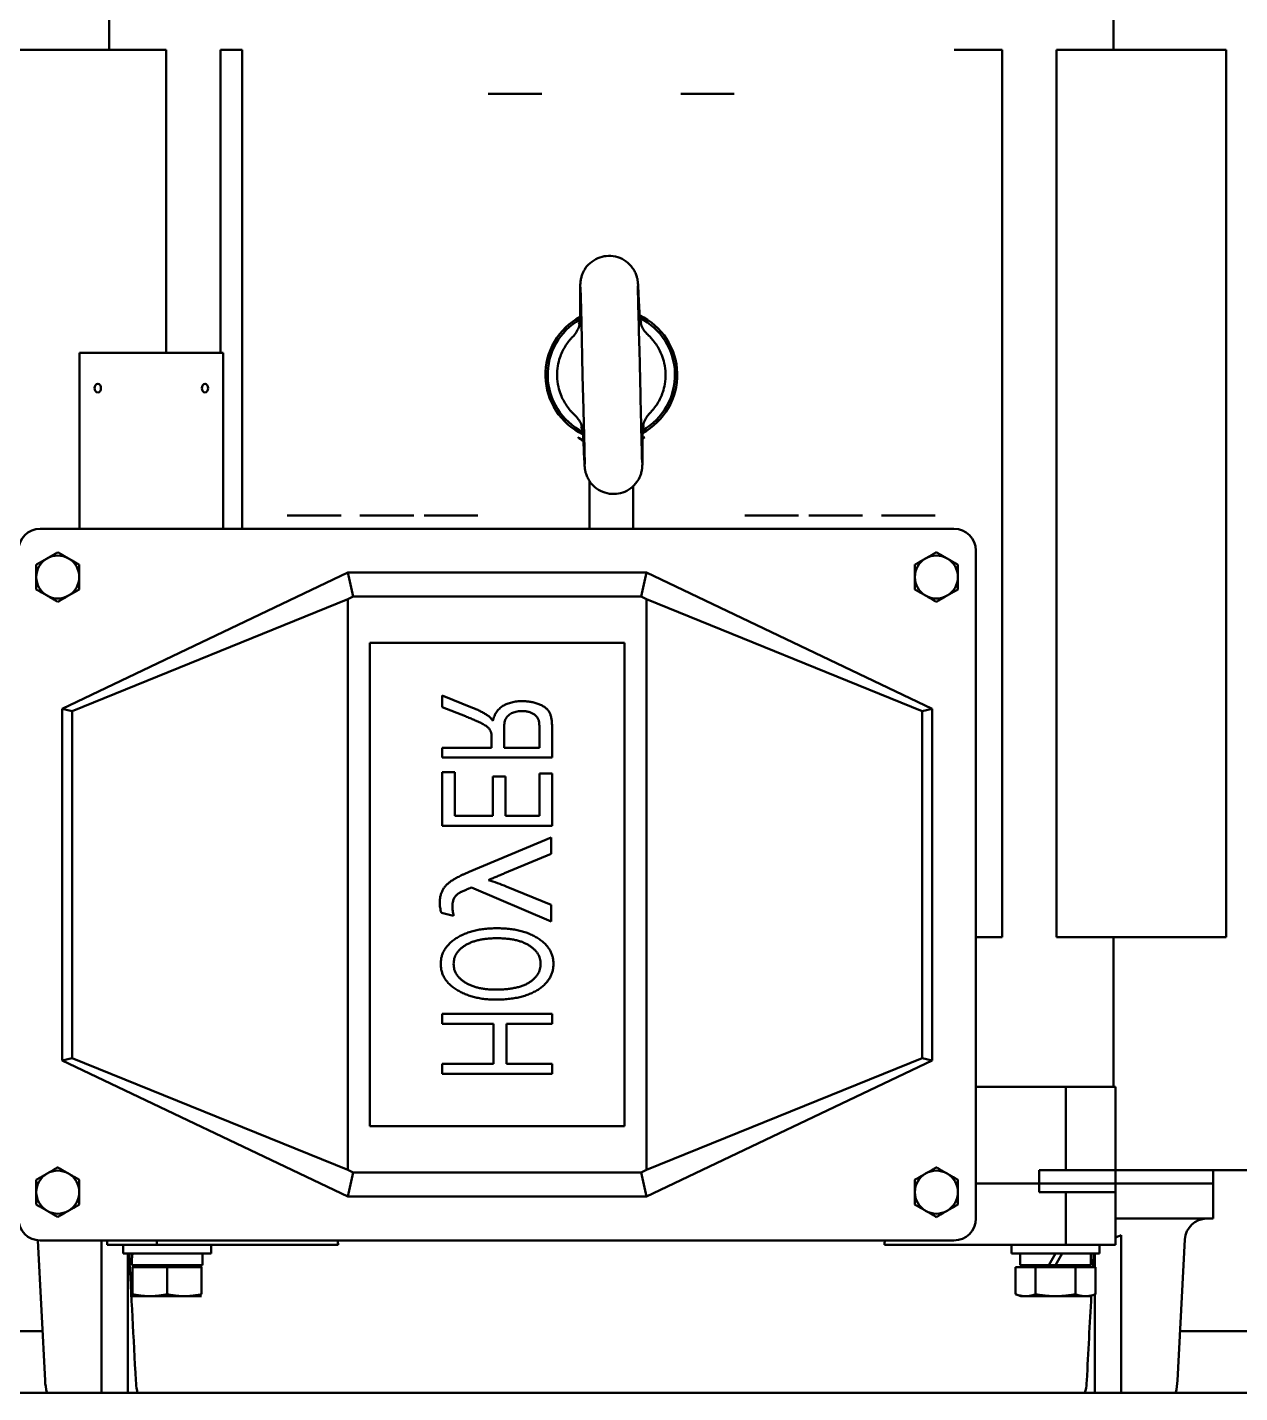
# Model space of a CAD drawing. Header units: metres. Extents: x 31500 to 1073645, y -1029792 to 61053.
# Drawn here: x 116234.3 to 116382, y -552921.3 to -552755 of the extents above; entities that cross this region are included whole.
import ezdxf

# ---------------------------------------------------------------- set-up
doc = ezdxf.new("R2010")
doc.units = ezdxf.units.M
doc.layers.add('Viditelné hrany(ISO)', color=7, linetype='Continuous', lineweight=50)

msp = doc.modelspace()

# ---------------------------------------------------------------- linework, layer by layer
at = {"layer": 'Viditelné hrany(ISO)'}
for p, q in [((116244.3, -552757.78), (116244.3, -552739.59)), ((116366.62, -552739.59), (116366.62, -552757.78)), ((116251.24, -552757.78), (116231.21, -552757.78)), ((116251.24, -552794.7), (116251.24, -552757.78)), ((116257.85, -552757.78), (116257.85, -552794.7)), ((116258.49, -552757.78), (116257.85, -552757.78)), ((116258.49, -552757.78), (116259.16, -552757.78)), ((116259.21, -552757.78), (116259.16, -552757.78)), ((116259.21, -552757.78), (116259.88, -552757.78)), ((116260.52, -552757.78), (116259.88, -552757.78)), ((116260.52, -552816.1), (116260.52, -552757.78)), ((116347.2, -552757.78), (116350.56, -552757.78)), ((116350.56, -552757.78), (116351.04, -552757.78)), ((116351.71, -552757.78), (116351.04, -552757.78)), ((116351.76, -552757.78), (116351.71, -552757.78)), ((116352.43, -552757.78), (116351.76, -552757.78)), ((116352.43, -552757.78), (116353.08, -552757.78)), ((116353.08, -552865.85), (116353.08, -552757.78)), ((116359.68, -552757.78), (116359.68, -552865.85)), ((116379.71, -552757.78), (116359.68, -552757.78)), ((116379.71, -552757.78), (116380.36, -552757.78)), ((116380.36, -552757.78), (116380.36, -552865.85)), ((116292.18, -552763.13), (116290.48, -552763.13)), ((116292.72, -552763.13), (116292.18, -552763.13)), ((116292.72, -552763.13), (116293.34, -552763.13)), ((116293.34, -552763.13), (116293.41, -552763.13)), ((116293.41, -552763.13), (116294.13, -552763.13)), ((116294.62, -552763.13), (116294.13, -552763.13)), ((116297.01, -552763.13), (116294.62, -552763.13)), ((116316.3, -552763.13), (116313.92, -552763.13)), ((116316.79, -552763.13), (116316.3, -552763.13)), ((116316.79, -552763.13), (116317.51, -552763.13)), ((116317.51, -552763.13), (116317.59, -552763.13)), ((116317.59, -552763.13), (116318.2, -552763.13)), ((116318.74, -552763.13), (116318.2, -552763.13)), ((116320.44, -552763.13), (116318.74, -552763.13)), ((116308.9, -552790.11), (116308.9, -552790.11)), ((116240.69, -552816.1), (116240.69, -552794.7)), ((116240.69, -552794.7), (116258.2, -552794.7)), ((116258.2, -552794.7), (116258.2, -552816.1)), ((116302.02, -552804.64), (116302.02, -552804.64)), ((116302.79, -552810.27), (116302.79, -552816.1)), ((116308.14, -552816.1), (116308.14, -552810.91)), ((116266.99, -552814.49), (116266, -552814.49)), ((116267.59, -552814.49), (116266.99, -552814.49)), ((116267.59, -552814.49), (116268.1, -552814.49)), ((116268.1, -552814.49), (116268.16, -552814.49)), ((116268.16, -552814.49), (116268.98, -552814.49)), ((116269.47, -552814.49), (116268.98, -552814.49)), ((116272.57, -552814.49), (116269.47, -552814.49)), ((116276.1, -552814.49), (116274.85, -552814.49)), ((116276.68, -552814.49), (116276.1, -552814.49)), ((116276.68, -552814.49), (116277.23, -552814.49)), ((116277.23, -552814.49), (116277.29, -552814.49)), ((116277.29, -552814.49), (116278.08, -552814.49)), ((116278.56, -552814.49), (116278.08, -552814.49)), ((116281.4, -552814.49), (116278.56, -552814.49)), ((116284.14, -552814.49), (116282.67, -552814.49)), ((116284.7, -552814.49), (116284.14, -552814.49)), ((116284.7, -552814.49), (116285.28, -552814.49)), ((116285.28, -552814.49), (116285.35, -552814.49)), ((116285.35, -552814.49), (116286.11, -552814.49)), ((116286.59, -552814.49), (116286.11, -552814.49)), ((116289.2, -552814.49), (116286.59, -552814.49)), ((116324.33, -552814.49), (116321.72, -552814.49)), ((116324.81, -552814.49), (116324.33, -552814.49)), ((116324.81, -552814.49), (116325.57, -552814.49)), ((116325.57, -552814.49), (116325.64, -552814.49)), ((116325.64, -552814.49), (116326.22, -552814.49)), ((116326.78, -552814.49), (116326.22, -552814.49)), ((116328.25, -552814.49), (116326.78, -552814.49)), ((116332.36, -552814.49), (116329.52, -552814.49)), ((116332.84, -552814.49), (116332.36, -552814.49)), ((116332.84, -552814.49), (116333.63, -552814.49)), ((116333.63, -552814.49), (116333.69, -552814.49)), ((116333.69, -552814.49), (116334.24, -552814.49)), ((116334.83, -552814.49), (116334.24, -552814.49)), ((116336.07, -552814.49), (116334.83, -552814.49)), ((116341.45, -552814.49), (116338.35, -552814.49)), ((116341.94, -552814.49), (116341.45, -552814.49)), ((116341.94, -552814.49), (116342.77, -552814.49)), ((116342.77, -552814.49), (116342.82, -552814.49)), ((116342.82, -552814.49), (116343.33, -552814.49)), ((116343.94, -552814.49), (116343.33, -552814.49)), ((116343.94, -552814.49), (116344.92, -552814.49)), ((116235.91, -552816.1), (116347.19, -552816.1)), ((116349.87, -552818.77), (116349.87, -552900.09)), ((116273.36, -552821.45), (116238.59, -552838.03)), ((116309.74, -552821.45), (116273.36, -552821.45)), ((116273.36, -552821.45), (116274.02, -552824.37)), ((116309.74, -552821.45), (116309.08, -552824.37)), ((116344.52, -552838.03), (116309.74, -552821.45)), ((116273.36, -552824.69), (116239.8, -552838.3)), ((116273.36, -552824.69), (116274.02, -552824.37)), ((116273.36, -552894.18), (116273.36, -552824.69)), ((116309.08, -552824.37), (116274.02, -552824.37)), ((116309.74, -552824.69), (116309.08, -552824.37)), ((116343.3, -552838.3), (116309.74, -552824.69)), ((116309.74, -552824.69), (116309.74, -552894.18)), ((116276.04, -552830.01), (116276.04, -552888.86)), ((116307.07, -552830.01), (116276.04, -552830.01)), ((116307.07, -552888.86), (116307.07, -552830.01)), ((116284.86, -552837.82), (116284.86, -552836.42)), ((116284.86, -552836.42), (116288.56, -552837.89)), ((116238.59, -552838.03), (116238.59, -552880.83)), ((116239.8, -552838.3), (116238.59, -552838.03)), ((116239.8, -552880.57), (116239.8, -552838.3)), ((116287.69, -552838.94), (116284.86, -552837.82)), ((116344.52, -552838.03), (116343.3, -552838.3)), ((116343.3, -552838.3), (116343.3, -552880.57)), ((116344.52, -552880.83), (116344.52, -552838.03)), ((116292.41, -552840.34), (116292.41, -552842.76)), ((116296.7, -552842.76), (116296.7, -552840.07)), ((116298.24, -552840.12), (116298.24, -552843.96)), ((116290.87, -552842.76), (116290.87, -552841.46)), ((116284.86, -552843.96), (116284.86, -552842.76)), ((116284.86, -552842.76), (116290.87, -552842.76)), ((116292.41, -552842.76), (116296.7, -552842.76)), ((116298.24, -552843.96), (116284.86, -552843.96)), ((116284.86, -552852.27), (116284.86, -552845.75)), ((116284.86, -552845.75), (116286.41, -552845.75)), ((116286.41, -552845.75), (116286.41, -552851.07)), ((116291.04, -552851.07), (116291.04, -552846.26)), ((116291.04, -552846.26), (116292.58, -552846.26)), ((116292.58, -552846.26), (116292.58, -552851.07)), ((116296.7, -552851.07), (116296.7, -552845.92)), ((116296.7, -552845.92), (116298.24, -552845.92)), ((116298.24, -552845.92), (116298.24, -552852.27)), ((116286.41, -552851.07), (116291.04, -552851.07)), ((116292.58, -552851.07), (116296.7, -552851.07)), ((116298.24, -552852.27), (116284.86, -552852.27)), ((116288.16, -552857.86), (116298.12, -552853.68)), ((116298.12, -552853.68), (116298.12, -552855.68)), ((116298.12, -552855.68), (116292.46, -552858.05)), ((116298.12, -552863.91), (116288.42, -552859.79)), ((116292.67, -552859.67), (116298.12, -552861.91)), ((116298.12, -552861.91), (116298.12, -552863.91)), ((116286.26, -552863.22), (116284.76, -552862.88)), ((116349.87, -552865.85), (116350.56, -552865.85)), ((116350.56, -552865.85), (116351.04, -552865.85)), ((116351.71, -552865.85), (116351.04, -552865.85)), ((116351.71, -552865.85), (116351.76, -552865.85)), ((116352.43, -552865.85), (116351.76, -552865.85)), ((116352.43, -552865.85), (116353.08, -552865.85)), ((116379.71, -552865.85), (116359.68, -552865.85)), ((116366.62, -552865.85), (116366.62, -552884.04)), ((116379.71, -552865.85), (116380.36, -552865.85)), ((116284.86, -552876.39), (116284.86, -552875.17)), ((116284.86, -552875.17), (116298.24, -552875.17)), ((116298.24, -552875.17), (116298.24, -552876.39)), ((116291.12, -552876.39), (116284.86, -552876.39)), ((116291.12, -552881.25), (116291.12, -552876.39)), ((116298.24, -552876.39), (116292.68, -552876.39)), ((116292.68, -552876.39), (116292.68, -552881.25)), ((116238.59, -552880.83), (116239.8, -552880.57)), ((116238.59, -552880.83), (116273.36, -552897.42)), ((116239.8, -552880.57), (116273.36, -552894.18)), ((116284.86, -552882.47), (116284.86, -552881.25)), ((116284.86, -552881.25), (116291.12, -552881.25)), ((116292.68, -552881.25), (116298.24, -552881.25)), ((116298.24, -552881.25), (116298.24, -552882.47)), ((116309.74, -552894.18), (116343.3, -552880.57)), ((116309.74, -552897.42), (116344.52, -552880.83)), ((116343.3, -552880.57), (116344.52, -552880.83)), ((116298.24, -552882.47), (116284.86, -552882.47)), ((116349.87, -552884.04), (116360.8, -552884.04)), ((116360.8, -552884.04), (116360.8, -552894.21)), ((116366.86, -552884.04), (116360.8, -552884.04)), ((116366.86, -552894.21), (116366.86, -552884.04)), ((116276.04, -552888.86), (116307.07, -552888.86)), ((116273.36, -552894.18), (116274.02, -552894.5)), ((116273.36, -552897.42), (116274.02, -552894.5)), ((116274.02, -552894.5), (116309.08, -552894.5)), ((116309.08, -552894.5), (116309.74, -552894.18)), ((116309.74, -552897.42), (116309.08, -552894.5)), ((116357.55, -552894.21), (116357.55, -552895.81)), ((116360.8, -552894.21), (116357.55, -552894.21)), ((116360.8, -552894.21), (116366.86, -552894.21)), ((116383.86, -552894.21), (116366.86, -552894.21)), ((116366.86, -552895.81), (116366.86, -552894.21)), ((116378.76, -552895.81), (116378.76, -552894.21)), ((116357.55, -552895.81), (116349.87, -552895.81)), ((116349.87, -552895.81), (116357.55, -552895.81)), ((116357.55, -552895.81), (116366.86, -552895.81)), ((116357.55, -552895.81), (116357.55, -552896.88)), ((116357.55, -552895.81), (116366.86, -552895.81)), ((116357.55, -552896.88), (116360.8, -552896.88)), ((116360.8, -552896.88), (116360.8, -552903.3)), ((116366.86, -552896.88), (116360.8, -552896.88)), ((116366.86, -552895.81), (116378.76, -552895.81)), ((116366.86, -552895.81), (116378.76, -552895.81)), ((116366.86, -552896.88), (116366.86, -552895.81)), ((116366.86, -552903.3), (116366.86, -552896.88)), ((116378.76, -552895.81), (116378.76, -552900.09)), ((116273.36, -552897.42), (116309.74, -552897.42)), ((116378.76, -552900.09), (116366.86, -552900.09)), ((116236.5, -552919.82), (116235.61, -552902.75)), ((116347.19, -552902.77), (116235.91, -552902.77)), ((116243.36, -552921.3), (116243.36, -552902.77)), ((116244.07, -552902.77), (116244.07, -552903.3)), ((116244.07, -552903.3), (116250.12, -552903.3)), ((116246.01, -552903.3), (116246.01, -552904.37)), ((116250.12, -552902.77), (116250.12, -552903.3)), ((116272.2, -552903.3), (116250.12, -552903.3)), ((116256.71, -552903.3), (116256.71, -552904.37)), ((116360.8, -552903.3), (116338.72, -552903.3)), ((116354.21, -552903.3), (116354.21, -552904.37)), ((116360.8, -552903.3), (116366.86, -552903.3)), ((116364.91, -552903.3), (116364.91, -552904.37)), ((116367.57, -552902.13), (116367.57, -552921.3)), ((116374.42, -552919.82), (116375.32, -552902.63)), ((116246.01, -552904.37), (116256.71, -552904.37)), ((116246.57, -552904.37), (116246.57, -552921.3)), ((116255.67, -552904.37), (116255.67, -552905.77)), ((116354.21, -552904.37), (116364.91, -552904.37)), ((116355.25, -552904.37), (116355.25, -552905.77)), ((116358.76, -552905.77), (116359.56, -552904.37)), ((116359.56, -552905.77), (116360.36, -552904.37)), ((116363.87, -552904.37), (116363.87, -552905.77)), ((116364.36, -552906.03), (116364.36, -552904.37)), ((116247.06, -552905.77), (116255.67, -552905.77)), ((116247.45, -552905.77), (116247.16, -552906.03)), ((116249.26, -552906.03), (116247.16, -552906.03)), ((116247.16, -552906.03), (116247.16, -552909.32)), ((116251.36, -552906.03), (116249.26, -552906.03)), ((116253.47, -552906.03), (116251.36, -552906.03)), ((116251.36, -552906.03), (116251.36, -552909.32)), ((116255.57, -552906.03), (116253.47, -552906.03)), ((116255.28, -552905.77), (116255.57, -552906.03)), ((116255.57, -552909.32), (116255.57, -552906.03)), ((116355.91, -552906.03), (116354.7, -552906.03)), ((116354.7, -552909.32), (116354.7, -552906.03)), ((116355.25, -552905.77), (116358.76, -552905.77)), ((116355.64, -552905.77), (116355.35, -552906.03)), ((116357.13, -552906.03), (116355.91, -552906.03)), ((116359.56, -552906.03), (116357.13, -552906.03)), ((116357.13, -552909.32), (116357.13, -552906.03)), ((116358.76, -552905.77), (116359.56, -552905.77)), ((116359.56, -552905.77), (116363.87, -552905.77)), ((116361.99, -552906.03), (116359.56, -552906.03)), ((116363.2, -552906.03), (116361.99, -552906.03)), ((116361.99, -552906.03), (116361.99, -552909.32)), ((116364.42, -552906.03), (116363.2, -552906.03)), ((116363.47, -552905.77), (116363.77, -552906.03)), ((116364.42, -552906.03), (116364.42, -552909.32)), ((116247.16, -552909.55), (116249.26, -552909.55)), ((116249.26, -552909.55), (116253.47, -552909.55)), ((116253.47, -552909.55), (116255.57, -552909.55)), ((116355.35, -552909.55), (116354.7, -552909.32)), ((116355.35, -552909.55), (116355.91, -552909.55)), ((116355.91, -552909.55), (116359.56, -552909.55)), ((116359.56, -552909.55), (116363.2, -552909.55)), ((116363.2, -552909.55), (116363.77, -552909.55)), ((116363.77, -552909.55), (116364.42, -552909.32)), ((116364.36, -552921.3), (116364.36, -552909.34)), ((116236.19, -552913.81), (116213.44, -552913.81)), ((116374.74, -552913.81), (116397.48, -552913.81)), ((116120.35, -552921.3), (116490.57, -552921.3))]:
    msp.add_line(p, q, dxfattribs=at)
for centre, radius, start, end in [((116305.46, -552797.37), 8.02, 118.1596, 244.6116), ((116305.46, -552797.37), 8.03, 298.1596, 64.6117), ((116305.46, -552797.37), 7.75, 299.4068, 63.3644), ((116305.46, -552797.37), 7.75, 119.4069, 243.3642), ((116305.46, -552797.37), 8.63, 241.7147, 246.715), ((116305.46, -552797.37), 8.63, 296.0561, 298.2853), ((116235.91, -552818.77), 2.67, 90, 180), ((116347.19, -552818.77), 2.67, 0, 90), ((116238.05, -552821.98), 2.62, 120, 180), ((116238.05, -552821.98), 2.62, 60, 120), ((116238.05, -552821.98), 2.62, 0, 60), ((116345.05, -552821.98), 2.62, 120, 180), ((116345.05, -552821.98), 2.62, 60, 120), ((116345.05, -552821.98), 2.62, 0, 60), ((116238.05, -552821.98), 2.62, 180, 240), ((116238.05, -552821.98), 2.62, 300, 0), ((116345.05, -552821.98), 2.62, 180, 240), ((116345.05, -552821.98), 2.62, 300, 0), ((116238.05, -552821.98), 2.62, 240, 300), ((116345.05, -552821.98), 2.62, 240, 300), ((116238.05, -552896.88), 2.62, 120, 180), ((116238.05, -552896.88), 2.62, 60, 120), ((116238.05, -552896.88), 2.62, 0, 60), ((116345.05, -552896.88), 2.62, 120, 180), ((116345.05, -552896.88), 2.62, 60, 120), ((116345.05, -552896.88), 2.62, 0, 60), ((116238.05, -552896.88), 2.62, 180, 240), ((116238.05, -552896.88), 2.62, 300, 0), ((116345.05, -552896.88), 2.62, 180, 240), ((116345.05, -552896.88), 2.62, 300, 0), ((116235.91, -552900.09), 2.67, 180, 270), ((116238.05, -552896.88), 2.62, 240, 300), ((116345.05, -552896.88), 2.62, 240, 300), ((116347.19, -552900.09), 2.67, 270, 0), ((116377.99, -552902.77), 2.67, 90.0001, 177), ((116245.32, -552919.35), 8.83, 183, 192.719), ((116365.6, -552919.35), 8.83, 347.281, 357)]:
    msp.add_arc(centre, radius, start, end, dxfattribs=at)
for centre in [(116242.92, -552798.98), (116255.98, -552798.98)]:
    msp.add_ellipse(centre, major_axis=(0, -0.535), ratio=0.717974, dxfattribs=at)
for centre, major_axis, ratio, start_param, end_param in [((116300.11, -552807.34), (0, -2.69), 0.994382, 2.324502, 2.649452), ((116310.81, -552807.34), (0, -2.69), 0.994382, 3.633733, 3.765293), ((116251.36, -552904.37), (0, -7.46), 0.57735, 4.712389, 4.805761), ((116251.36, -552905.77), (0, -7.46), 0.57735, 4.524818, 4.712389)]:
    msp.add_ellipse(centre, major_axis=major_axis, ratio=ratio, start_param=start_param, end_param=end_param, dxfattribs=at)
for points, knots in [([(116301.67, -552790.28), (116301.67, -552789.37), (116301.67, -552788.58), (116301.67, -552787.35), (116301.67, -552786.9), (116301.68, -552786.5), (116301.68, -552786.43), (116301.69, -552786.28), (116301.69, -552786.22), (116301.71, -552786.05), (116301.71, -552786.01), (116301.72, -552785.89), (116301.74, -552785.81), (116301.77, -552785.65), (116301.79, -552785.56), (116301.85, -552785.34), (116301.9, -552785.2), (116302.05, -552784.81), (116302.18, -552784.57), (116302.54, -552784.06), (116302.8, -552783.8), (116303.38, -552783.36), (116303.72, -552783.18), (116304.41, -552782.95), (116304.76, -552782.89), (116305.11, -552782.88)], [0, 0, 0, 0, 0.357405, 0.357405, 0.714101, 0.714101, 0.815673, 0.815673, 0.892142, 0.892142, 0.913678, 0.913678, 0.942892, 0.942892, 0.970204, 0.970204, 1.015166, 1.015166, 1.09563, 1.09563, 1.203115, 1.203115, 1.314988, 1.314988, 1.420286, 1.420286, 1.420286, 1.420286]), ([(116305.11, -552782.88), (116305.49, -552782.87), (116305.87, -552782.93), (116306.6, -552783.15), (116306.95, -552783.32), (116307.56, -552783.77), (116307.84, -552784.05), (116308.16, -552784.51), (116308.26, -552784.67), (116308.41, -552784.99), (116308.48, -552785.16), (116308.57, -552785.45), (116308.61, -552785.58), (116308.64, -552785.73), (116308.65, -552785.78), (116308.66, -552785.88), (116308.67, -552785.92), (116308.68, -552786.01), (116308.69, -552786.05), (116308.7, -552786.15), (116308.7, -552786.2), (116308.72, -552786.41), (116308.73, -552786.59), (116308.76, -552787.16), (116308.78, -552787.58), (116308.84, -552788.67), (116308.87, -552789.35), (116308.9, -552790.11)], [0, 0, 0, 0, 0.113644, 0.113644, 0.227433, 0.227433, 0.341883, 0.341883, 0.396972, 0.396972, 0.45086, 0.45086, 0.4919, 0.4919, 0.510659, 0.510659, 0.536535, 0.536535, 0.568741, 0.568741, 0.637198, 0.637198, 0.842577, 0.842577, 1.122283, 1.122283, 1.421262, 1.421262, 1.421262, 1.421262]), ([(116301.96, -552797.46), (116301.93, -552796.26), (116301.91, -552795.04), (116301.86, -552792.78), (116301.84, -552791.7), (116301.8, -552789.81), (116301.78, -552788.97), (116301.74, -552787.68), (116301.73, -552787.19), (116301.71, -552786.79), (116301.71, -552786.7), (116301.71, -552786.7)], [0, 0, 0, 0, 0.360416, 0.360416, 0.716872, 0.716872, 1.075873, 1.075873, 1.423886, 1.423886, 1.579945, 1.579945, 1.579945, 1.579945]), ([(116308.69, -552786.53), (116308.69, -552786.53), (116308.69, -552786.55), (116308.69, -552786.65), (116308.69, -552786.78), (116308.7, -552787.26), (116308.71, -552787.69), (116308.74, -552788.87), (116308.76, -552789.68), (116308.81, -552791.51), (116308.83, -552792.55), (116308.9, -552794.81), (116308.93, -552796.06), (116308.96, -552797.29)], [0.602806, 0.602806, 0.602806, 0.602806, 0.671936, 0.671936, 0.833371, 0.833371, 1.122691, 1.122691, 1.466107, 1.466107, 1.814345, 1.814345, 2.183785, 2.183785, 2.183785, 2.183785]), ([(116300.76, -552792.73), (116300.92, -552792.57), (116301.07, -552792.39), (116301.31, -552792), (116301.41, -552791.8), (116301.57, -552791.38), (116301.62, -552791.15), (116301.69, -552790.71), (116301.7, -552790.48), (116301.68, -552790.25)], [-0.5092347, -0.5092347, -0.5092347, -0.5092347, -0.3818933, -0.3818933, -0.254618, -0.254618, -0.1274311, -0.1274311, -0.0000026, -0.0000026, -0.0000026, -0.0000026]), ([(116301.48, -552791.22), (116301.48, -552791.22), (116301.48, -552791.22), (116301.51, -552791.17), (116301.54, -552791.1), (116301.61, -552790.89), (116301.64, -552790.76), (116301.67, -552790.52), (116301.67, -552790.4), (116301.67, -552790.28)], [0.3963814, 0.3963814, 0.3963814, 0.3963814, 0.4284041, 0.4284041, 0.4991664, 0.4991664, 0.5595126, 0.5595126, 0.6036652, 0.6036652, 0.6036652, 0.6036652]), ([(116301.68, -552790.25), (116301.69, -552790.3), (116301.69, -552790.34), (116301.7, -552790.44), (116301.7, -552790.49), (116301.72, -552790.66), (116301.73, -552790.79), (116301.77, -552791.06), (116301.8, -552791.21), (116301.83, -552791.37)], [0, 0, 0, 0, 0.0248499, 0.0248499, 0.0545238, 0.0545238, 0.1232895, 0.1232895, 0.2100273, 0.2100273, 0.2100273, 0.2100273]), ([(116308.8, -552791.2), (116308.82, -552791.05), (116308.84, -552790.9), (116308.87, -552790.63), (116308.87, -552790.5), (116308.88, -552790.32), (116308.89, -552790.27), (116308.89, -552790.17), (116308.89, -552790.13), (116308.89, -552790.08)], [0.4576607, 0.4576607, 0.4576607, 0.4576607, 0.5022243, 0.5022243, 0.5405473, 0.5405473, 0.556789, 0.556789, 0.5703128, 0.5703128, 0.5703128, 0.5703128]), ([(116308.89, -552790.08), (116308.89, -552790.31), (116308.91, -552790.54), (116309, -552790.98), (116309.06, -552791.2), (116309.24, -552791.61), (116309.35, -552791.81), (116309.61, -552792.18), (116309.76, -552792.35), (116309.93, -552792.51)], [-0.5077565, -0.5077565, -0.5077565, -0.5077565, -0.3806203, -0.3806203, -0.2537907, -0.2537907, -0.126919, -0.126919, -0.0000001, -0.0000001, -0.0000001, -0.0000001]), ([(116308.9, -552790.11), (116308.91, -552790.23), (116308.92, -552790.35), (116308.96, -552790.56), (116308.98, -552790.65), (116309.05, -552790.85), (116309.09, -552790.94), (116309.13, -552791.02), (116309.14, -552791.04), (116309.14, -552791.04)], [0, 0, 0, 0, 0.046698, 0.046698, 0.0893205, 0.0893205, 0.160077, 0.160077, 0.2073539, 0.2073539, 0.2073539, 0.2073539]), ([(116300.76, -552792.73), (116300.76, -552792.73), (116300.75, -552792.74), (116300.74, -552792.75), (116300.74, -552792.76), (116300.72, -552792.77), (116300.71, -552792.78), (116300.68, -552792.82), (116300.65, -552792.84), (116300.59, -552792.91), (116300.55, -552792.96), (116300.42, -552793.1), (116300.34, -552793.2), (116300.11, -552793.49), (116299.97, -552793.7), (116299.57, -552794.34), (116299.36, -552794.8), (116299.09, -552795.59), (116299.01, -552795.92), (116298.88, -552796.68), (116298.85, -552797.1), (116298.87, -552797.96), (116298.92, -552798.39), (116299.08, -552799.14), (116299.18, -552799.46), (116299.49, -552800.24), (116299.72, -552800.69), (116300.15, -552801.31), (116300.3, -552801.51), (116300.55, -552801.8), (116300.64, -552801.89), (116300.77, -552802.02), (116300.81, -552802.07), (116300.88, -552802.14), (116300.9, -552802.16), (116300.94, -552802.19), (116300.95, -552802.2), (116300.97, -552802.22), (116300.97, -552802.22), (116300.98, -552802.23), (116300.99, -552802.24), (116300.99, -552802.24)], [-1.840104, -1.840104, -1.840104, -1.840104, -1.835858, -1.835858, -1.831763, -1.831763, -1.823575, -1.823575, -1.807208, -1.807208, -1.774504, -1.774504, -1.7092, -1.7092, -1.578855, -1.578855, -1.31798, -1.31798, -1.142743, -1.142743, -0.920279, -0.920279, -0.697834, -0.697834, -0.522518, -0.522518, -0.261451, -0.261451, -0.131005, -0.131005, -0.065652, -0.065652, -0.032925, -0.032925, -0.016546, -0.016546, -0.008353, -0.008353, -0.004255, -0.004255, -0.000006, -0.000006, -0.000006, -0.000006]), ([(116309.93, -552792.51), (116309.93, -552792.51), (116309.94, -552792.52), (116309.95, -552792.53), (116309.96, -552792.53), (116309.97, -552792.55), (116309.99, -552792.56), (116310.02, -552792.59), (116310.04, -552792.61), (116310.11, -552792.68), (116310.16, -552792.72), (116310.29, -552792.86), (116310.37, -552792.95), (116310.62, -552793.24), (116310.77, -552793.44), (116311.2, -552794.06), (116311.43, -552794.5), (116311.74, -552795.29), (116311.84, -552795.61), (116312, -552796.36), (116312.06, -552796.79), (116312.08, -552797.64), (116312.05, -552798.07), (116311.92, -552798.83), (116311.83, -552799.15), (116311.57, -552799.95), (116311.35, -552800.41), (116310.96, -552801.05), (116310.81, -552801.26), (116310.58, -552801.55), (116310.5, -552801.65), (116310.37, -552801.79), (116310.33, -552801.84), (116310.27, -552801.91), (116310.25, -552801.93), (116310.21, -552801.97), (116310.2, -552801.98), (116310.19, -552801.99), (116310.18, -552802), (116310.17, -552802.01), (116310.16, -552802.02), (116310.16, -552802.02)], [0.000006, 0.000006, 0.000006, 0.000006, 0.004252, 0.004252, 0.008347, 0.008347, 0.016535, 0.016535, 0.032902, 0.032902, 0.065606, 0.065606, 0.130913, 0.130913, 0.261267, 0.261267, 0.522149, 0.522149, 0.697337, 0.697337, 0.919775, 0.919775, 1.142237, 1.142237, 1.317595, 1.317595, 1.578644, 1.578644, 1.709076, 1.709076, 1.774423, 1.774423, 1.807149, 1.807149, 1.823527, 1.823527, 1.83172, 1.83172, 1.835818, 1.835818, 1.840066, 1.840066, 1.840066, 1.840066]), ([(116302.23, -552808.22), (116302.23, -552808.22), (116302.23, -552808.2), (116302.23, -552808.1), (116302.23, -552807.96), (116302.22, -552807.49), (116302.21, -552807.06), (116302.19, -552805.88), (116302.16, -552805.07), (116302.12, -552803.24), (116302.09, -552802.19), (116302.03, -552799.94), (116301.99, -552798.69), (116301.96, -552797.46)], [0.602747, 0.602747, 0.602747, 0.602747, 0.671854, 0.671854, 0.833389, 0.833389, 1.122765, 1.122765, 1.466219, 1.466219, 1.814473, 1.814473, 2.183796, 2.183796, 2.183796, 2.183796]), ([(116308.96, -552797.29), (116308.99, -552798.49), (116309.01, -552799.71), (116309.06, -552801.97), (116309.08, -552803.04), (116309.13, -552804.94), (116309.15, -552805.78), (116309.18, -552807.07), (116309.19, -552807.56), (116309.21, -552807.96), (116309.21, -552808.05), (116309.21, -552808.05)], [0, 0, 0, 0, 0.360444, 0.360444, 0.716917, 0.716917, 1.075913, 1.075913, 1.423911, 1.423911, 1.579875, 1.579875, 1.579875, 1.579875]), ([(116310.16, -552802.02), (116310, -552802.18), (116309.86, -552802.36), (116309.61, -552802.74), (116309.51, -552802.95), (116309.36, -552803.37), (116309.3, -552803.59), (116309.24, -552804.04), (116309.23, -552804.27), (116309.24, -552804.5)], [-0.5092107, -0.5092107, -0.5092107, -0.5092107, -0.3818747, -0.3818747, -0.2546048, -0.2546048, -0.1274272, -0.1274272, -0.0000008, -0.0000008, -0.0000008, -0.0000008]), ([(116302.03, -552804.66), (116302.03, -552804.43), (116302.01, -552804.21), (116301.92, -552803.77), (116301.86, -552803.55), (116301.68, -552803.13), (116301.57, -552802.94), (116301.31, -552802.57), (116301.16, -552802.4), (116300.99, -552802.24)], [-0.5068291, -0.5068291, -0.5068291, -0.5068291, -0.3801042, -0.3801042, -0.2536848, -0.2536848, -0.1268662, -0.1268662, -0.0000001, -0.0000001, -0.0000001, -0.0000001]), ([(116302.02, -552804.64), (116302.02, -552804.52), (116302, -552804.4), (116301.96, -552804.19), (116301.94, -552804.1), (116301.88, -552803.9), (116301.83, -552803.81), (116301.79, -552803.73), (116301.78, -552803.71), (116301.78, -552803.71)], [0, 0, 0, 0, 0.0466414, 0.0466414, 0.0891879, 0.0891879, 0.1597284, 0.1597284, 0.2071087, 0.2071087, 0.2071087, 0.2071087]), ([(116302.03, -552804.66), (116302.03, -552804.62), (116302.03, -552804.57), (116302.04, -552804.48), (116302.04, -552804.43), (116302.05, -552804.25), (116302.06, -552804.13), (116302.08, -552803.85), (116302.1, -552803.7), (116302.12, -552803.55)], [0.000001, 0.000001, 0.000001, 0.000001, 0.0244513, 0.0244513, 0.0536441, 0.0536441, 0.122934, 0.122934, 0.2078626, 0.2078626, 0.2078626, 0.2078626]), ([(116309.24, -552804.5), (116309.24, -552804.45), (116309.23, -552804.41), (116309.23, -552804.31), (116309.22, -552804.25), (116309.2, -552804.07), (116309.19, -552803.95), (116309.15, -552803.68), (116309.12, -552803.53), (116309.09, -552803.38)], [-1.1151792, -1.1151792, -1.1151792, -1.1151792, -1.0867388, -1.0867388, -1.0525157, -1.0525157, -0.9736865, -0.9736865, -0.880535, -0.880535, -0.880535, -0.880535]), ([(116309.44, -552803.53), (116309.44, -552803.53), (116309.44, -552803.53), (116309.42, -552803.58), (116309.38, -552803.65), (116309.32, -552803.86), (116309.29, -552803.99), (116309.26, -552804.23), (116309.25, -552804.35), (116309.25, -552804.46)], [0.3961355, 0.3961355, 0.3961355, 0.3961355, 0.4277999, 0.4277999, 0.4989349, 0.4989349, 0.5594137, 0.5594137, 0.6036508, 0.6036508, 0.6036508, 0.6036508]), ([(116305.81, -552811.87), (116305.43, -552811.88), (116305.04, -552811.82), (116304.32, -552811.6), (116303.97, -552811.42), (116303.36, -552810.98), (116303.08, -552810.7), (116302.76, -552810.24), (116302.66, -552810.08), (116302.51, -552809.75), (116302.44, -552809.59), (116302.35, -552809.3), (116302.32, -552809.17), (116302.28, -552809.01), (116302.27, -552808.97), (116302.26, -552808.87), (116302.25, -552808.83), (116302.24, -552808.74), (116302.24, -552808.7), (116302.23, -552808.6), (116302.22, -552808.55), (116302.2, -552808.33), (116302.19, -552808.15), (116302.16, -552807.59), (116302.14, -552807.16), (116302.09, -552806.08), (116302.06, -552805.4), (116302.02, -552804.64)], [0, 0, 0, 0, 0.114084, 0.114084, 0.227818, 0.227818, 0.342438, 0.342438, 0.397429, 0.397429, 0.451401, 0.451401, 0.492187, 0.492187, 0.510761, 0.510761, 0.536602, 0.536602, 0.568878, 0.568878, 0.637641, 0.637641, 0.843944, 0.843944, 1.123075, 1.123075, 1.421357, 1.421357, 1.421357, 1.421357]), ([(116309.25, -552804.46), (116309.25, -552805.38), (116309.25, -552806.17), (116309.25, -552807.4), (116309.25, -552807.85), (116309.24, -552808.25), (116309.24, -552808.32), (116309.23, -552808.47), (116309.23, -552808.53), (116309.22, -552808.7), (116309.21, -552808.74), (116309.2, -552808.86), (116309.18, -552808.94), (116309.15, -552809.1), (116309.13, -552809.19), (116309.07, -552809.41), (116309.03, -552809.55), (116308.87, -552809.94), (116308.74, -552810.18), (116308.38, -552810.69), (116308.12, -552810.95), (116307.54, -552811.39), (116307.2, -552811.57), (116306.51, -552811.8), (116306.16, -552811.86), (116305.81, -552811.87)], [0, 0, 0, 0, 0.357372, 0.357372, 0.714017, 0.714017, 0.815558, 0.815558, 0.892005, 0.892005, 0.913553, 0.913553, 0.942787, 0.942787, 0.970132, 0.970132, 1.015194, 1.015194, 1.095729, 1.095729, 1.203138, 1.203138, 1.315091, 1.315091, 1.420206, 1.420206, 1.420206, 1.420206]), ([(116288.56, -552837.89), (116288.73, -552837.96), (116289.06, -552838.1), (116289.54, -552838.33), (116289.97, -552838.56), (116290.23, -552838.73), (116290.36, -552838.81)], [0, 0, 0, 0, 0.001057308, 0.002036656, 0.002956023, 0.003802655, 0.003802655, 0.003802655, 0.003802655]), ([(116291.04, -552839.49), (116291.06, -552839.39), (116291.11, -552839.2), (116291.21, -552838.92), (116291.33, -552838.66), (116291.47, -552838.42), (116291.64, -552838.21), (116291.82, -552838.01), (116292.03, -552837.83), (116292.26, -552837.68), (116292.51, -552837.54), (116292.77, -552837.42), (116293.05, -552837.32), (116293.34, -552837.24), (116293.64, -552837.18), (116293.96, -552837.13), (116294.29, -552837.1), (116294.52, -552837.1), (116294.63, -552837.1)], [0, 0, 0, 0, 0.000567327, 0.001111471, 0.001640223, 0.002152538, 0.002657297, 0.003158247, 0.003667812, 0.004185128, 0.004714091, 0.005245283, 0.005792799, 0.006353156, 0.006928255, 0.00752281, 0.008143641, 0.008782167, 0.008782167, 0.008782167, 0.008782167]), ([(116294.59, -552838.3), (116294.49, -552838.3), (116294.29, -552838.31), (116293.99, -552838.35), (116293.7, -552838.42), (116293.43, -552838.51), (116293.18, -552838.63), (116292.97, -552838.78), (116292.79, -552838.95), (116292.64, -552839.16), (116292.53, -552839.39), (116292.46, -552839.67), (116292.42, -552840), (116292.41, -552840.22), (116292.41, -552840.34)], [0, 0, 0, 0, 0.000571171, 0.001126962, 0.001668527, 0.002205251, 0.002717903, 0.003199628, 0.003652261, 0.004101042, 0.004571676, 0.005101312, 0.005697787, 0.006368321, 0.006368321, 0.006368321, 0.006368321]), ([(116296.7, -552840.07), (116296.69, -552840), (116296.69, -552839.86), (116296.66, -552839.65), (116296.62, -552839.45), (116296.55, -552839.28), (116296.47, -552839.11), (116296.37, -552838.97), (116296.24, -552838.84), (116296.06, -552838.68), (116295.79, -552838.53), (116295.42, -552838.4), (116295.02, -552838.31), (116294.74, -552838.3), (116294.59, -552838.3)], [0, 0, 0, 0, 0.000414321, 0.000802339, 0.001171391, 0.001521728, 0.001858632, 0.002188027, 0.00251625, 0.002852858, 0.00353729, 0.004249047, 0.005002369, 0.005822012, 0.005822012, 0.005822012, 0.005822012]), ([(116294.63, -552837.1), (116294.81, -552837.1), (116295.16, -552837.11), (116295.67, -552837.18), (116296.16, -552837.29), (116296.62, -552837.44), (116297.03, -552837.63), (116297.39, -552837.85), (116297.67, -552838.1), (116297.86, -552838.34), (116297.97, -552838.55), (116298.04, -552838.73), (116298.1, -552838.92), (116298.15, -552839.13), (116298.19, -552839.35), (116298.22, -552839.59), (116298.24, -552839.85), (116298.24, -552840.03), (116298.24, -552840.12)], [0, 0, 0, 0, 0.000984097, 0.001931022, 0.002852861, 0.003754454, 0.004596871, 0.005356342, 0.006052704, 0.006701981, 0.007026939, 0.007374725, 0.007743501, 0.008135387, 0.008551301, 0.008999321, 0.009474604, 0.009983645, 0.009983645, 0.009983645, 0.009983645]), ([(116290.8, -552840.83), (116290.76, -552840.74), (116290.67, -552840.56), (116290.49, -552840.35), (116290.3, -552840.18), (116290.09, -552840.04), (116289.84, -552839.89), (116289.54, -552839.74), (116289.18, -552839.56), (116288.74, -552839.38), (116288.24, -552839.16), (116287.88, -552839.02), (116287.69, -552838.94)], [0, 0, 0, 0, 0.000542404, 0.001158903, 0.001530187, 0.001982734, 0.002521847, 0.003146748, 0.003887706, 0.004770252, 0.005785114, 0.006942388, 0.006942388, 0.006942388, 0.006942388]), ([(116290.36, -552838.81), (116290.42, -552838.86), (116290.54, -552838.94), (116290.7, -552839.1), (116290.87, -552839.28), (116290.98, -552839.42), (116291.04, -552839.49)], [0, 0, 0, 0, 0.000392862, 0.000821919, 0.001286376, 0.001791907, 0.001791907, 0.001791907, 0.001791907]), ([(116290.87, -552841.46), (116290.87, -552841.39), (116290.87, -552841.26), (116290.85, -552841.09), (116290.84, -552840.95), (116290.81, -552840.87), (116290.8, -552840.83)], [0, 0, 0, 0, 0.000375872, 0.000697565, 0.000965464, 0.001176946, 0.001176946, 0.001176946, 0.001176946]), ([(116286.06, -552858.93), (116286.12, -552858.89), (116286.23, -552858.82), (116286.42, -552858.71), (116286.63, -552858.59), (116286.88, -552858.46), (116287.16, -552858.33), (116287.47, -552858.18), (116287.8, -552858.02), (116288.04, -552857.91), (116288.16, -552857.86)], [0, 0, 0, 0, 0.00034843, 0.000754303, 0.001217899, 0.001737072, 0.002316597, 0.002949868, 0.003645955, 0.004393756, 0.004393756, 0.004393756, 0.004393756]), ([(116292.46, -552858.05), (116292.29, -552858.12), (116291.94, -552858.27), (116291.44, -552858.48), (116290.96, -552858.68), (116290.64, -552858.82), (116290.49, -552858.88)], [0, 0, 0, 0, 0.001065951, 0.002091821, 0.003070318, 0.004006063, 0.004006063, 0.004006063, 0.004006063]), ([(116284.57, -552861.65), (116284.57, -552861.51), (116284.58, -552861.22), (116284.65, -552860.81), (116284.76, -552860.43), (116284.92, -552860.08), (116285.13, -552859.76), (116285.39, -552859.46), (116285.7, -552859.17), (116285.94, -552859.01), (116286.06, -552858.93)], [0, 0, 0, 0, 0.000819158, 0.00158849, 0.002317694, 0.00302085, 0.003727978, 0.004463909, 0.005240806, 0.006073061, 0.006073061, 0.006073061, 0.006073061]), ([(116288.02, -552859.96), (116287.95, -552859.99), (116287.8, -552860.05), (116287.59, -552860.14), (116287.4, -552860.22), (116287.24, -552860.29), (116287.1, -552860.36), (116286.98, -552860.43), (116286.88, -552860.48), (116286.83, -552860.51), (116286.8, -552860.53)], [0, 0, 0, 0, 0.00047158, 0.000895777, 0.00127722, 0.001613394, 0.001909071, 0.002157742, 0.002364009, 0.002526538, 0.002526538, 0.002526538, 0.002526538]), ([(116288.42, -552859.79), (116288.35, -552859.83), (116288.22, -552859.88), (116288.08, -552859.94), (116288.02, -552859.96)], [0, 0, 0, 0, 0.0004688885, 0.0008083489, 0.0008083489, 0.0008083489, 0.0008083489]), ([(116290.49, -552858.88), (116290.86, -552859), (116291.6, -552859.23), (116292.31, -552859.52), (116292.67, -552859.67)], [0, 0, 0, 0, 0.00219794, 0.004327407, 0.004327407, 0.004327407, 0.004327407]), ([(116284.76, -552862.88), (116284.73, -552862.77), (116284.67, -552862.56), (116284.62, -552862.24), (116284.57, -552861.94), (116284.57, -552861.75), (116284.57, -552861.65)], [0, 0, 0, 0, 0.000636074, 0.001231889, 0.001796781, 0.002322659, 0.002322659, 0.002322659, 0.002322659]), ([(116286.8, -552860.53), (116286.75, -552860.57), (116286.65, -552860.66), (116286.51, -552860.8), (116286.39, -552860.97), (116286.29, -552861.15), (116286.21, -552861.36), (116286.15, -552861.59), (116286.12, -552861.86), (116286.11, -552862.05), (116286.11, -552862.15)], [0, 0, 0, 0, 0.000374804, 0.000744582, 0.001119023, 0.001500057, 0.001906826, 0.002352386, 0.002849478, 0.003402439, 0.003402439, 0.003402439, 0.003402439]), ([(116286.11, -552862.15), (116286.11, -552862.23), (116286.12, -552862.39), (116286.15, -552862.65), (116286.19, -552862.93), (116286.23, -552863.12), (116286.26, -552863.22)], [0, 0, 0, 0, 0.000445361, 0.000933051, 0.001460081, 0.002028044, 0.002028044, 0.002028044, 0.002028044]), ([(116284.69, -552869.08), (116284.7, -552868.93), (116284.71, -552868.62), (116284.8, -552868.18), (116284.94, -552867.75), (116285.15, -552867.35), (116285.42, -552866.97), (116285.75, -552866.61), (116286.13, -552866.27), (116286.57, -552865.96), (116287.06, -552865.68), (116287.59, -552865.43), (116288.15, -552865.22), (116288.75, -552865.04), (116289.4, -552864.91), (116290.08, -552864.82), (116290.79, -552864.76), (116291.28, -552864.75), (116291.53, -552864.75)], [0, 0, 0, 0, 0.00087041, 0.0017092, 0.00254296, 0.00338806, 0.00424905, 0.00515181, 0.0061056, 0.0071177, 0.00817622, 0.00926686, 0.01039349, 0.01156221, 0.01278656, 0.01406382, 0.01540907, 0.01681657, 0.01681657, 0.01681657, 0.01681657]), ([(116291.53, -552864.75), (116291.78, -552864.75), (116292.28, -552864.76), (116292.99, -552864.82), (116293.68, -552864.91), (116294.32, -552865.04), (116294.93, -552865.22), (116295.5, -552865.42), (116296.03, -552865.67), (116296.52, -552865.95), (116296.96, -552866.27), (116297.35, -552866.6), (116297.68, -552866.96), (116297.95, -552867.34), (116298.16, -552867.75), (116298.3, -552868.17), (116298.4, -552868.62), (116298.41, -552868.93), (116298.41, -552869.08)], [0, 0, 0, 0, 0.0014091, 0.00275609, 0.00403522, 0.00526152, 0.00643571, 0.00756258, 0.00865296, 0.00971326, 0.010727, 0.01167893, 0.01258286, 0.01344879, 0.01429182, 0.01512352, 0.01597118, 0.0168445, 0.0168445, 0.0168445, 0.0168445]), ([(116291.53, -552865.97), (116291.33, -552865.97), (116290.94, -552865.97), (116290.37, -552866.02), (116289.83, -552866.08), (116289.33, -552866.18), (116288.86, -552866.3), (116288.42, -552866.45), (116288.02, -552866.63), (116287.65, -552866.83), (116287.33, -552867.05), (116287.04, -552867.3), (116286.8, -552867.55), (116286.6, -552867.83), (116286.44, -552868.12), (116286.33, -552868.43), (116286.27, -552868.76), (116286.26, -552868.98), (116286.25, -552869.1)], [0, 0, 0, 0, 0.00112838, 0.0021938, 0.00319836, 0.0041558, 0.00505519, 0.00591108, 0.00672417, 0.00750541, 0.00824769, 0.00894014, 0.00959867, 0.01022203, 0.0108398, 0.01144619, 0.0120603, 0.01269394, 0.01269394, 0.01269394, 0.01269394]), ([(116296.85, -552869.07), (116296.85, -552868.96), (116296.84, -552868.74), (116296.77, -552868.43), (116296.66, -552868.13), (116296.51, -552867.84), (116296.31, -552867.57), (116296.07, -552867.31), (116295.79, -552867.07), (116295.47, -552866.84), (116295.1, -552866.64), (116294.7, -552866.45), (116294.26, -552866.3), (116293.79, -552866.18), (116293.27, -552866.08), (116292.73, -552866.01), (116292.14, -552865.97), (116291.74, -552865.97), (116291.53, -552865.97)], [0, 0, 0, 0, 0.00061085, 0.00120262, 0.00179053, 0.00238997, 0.00300776, 0.00365639, 0.00434209, 0.00507584, 0.00585185, 0.00666563, 0.0075243, 0.00843578, 0.00939907, 0.01042501, 0.01151067, 0.0126645, 0.0126645, 0.0126645, 0.0126645]), ([(116291.39, -552873.44), (116291.16, -552873.43), (116290.71, -552873.42), (116290.05, -552873.37), (116289.41, -552873.28), (116288.8, -552873.14), (116288.22, -552872.98), (116287.66, -552872.77), (116287.13, -552872.53), (116286.64, -552872.25), (116286.18, -552871.95), (116285.78, -552871.61), (116285.45, -552871.25), (116285.17, -552870.86), (116284.95, -552870.45), (116284.8, -552870.02), (116284.71, -552869.56), (116284.7, -552869.24), (116284.69, -552869.08)], [0, 0, 0, 0, 0.00128839, 0.00252511, 0.00372406, 0.00488563, 0.00601534, 0.00711916, 0.00820141, 0.00927061, 0.01030005, 0.01127131, 0.01218615, 0.01306558, 0.01392284, 0.01477281, 0.01564192, 0.01653606, 0.01653606, 0.01653606, 0.01653606]), ([(116286.25, -552869.1), (116286.26, -552869.21), (116286.27, -552869.43), (116286.33, -552869.76), (116286.45, -552870.07), (116286.6, -552870.36), (116286.8, -552870.63), (116287.05, -552870.89), (116287.34, -552871.14), (116287.67, -552871.36), (116288.03, -552871.56), (116288.43, -552871.74), (116288.85, -552871.89), (116289.3, -552872.01), (116289.77, -552872.1), (116290.27, -552872.17), (116290.8, -552872.21), (116291.17, -552872.22), (116291.35, -552872.22)], [0, 0, 0, 0, 0.00062901, 0.00123865, 0.0018376, 0.00244642, 0.00307224, 0.00372597, 0.00442104, 0.00516204, 0.00593759, 0.00673557, 0.00755678, 0.00841565, 0.00931187, 0.01024936, 0.01123151, 0.0122613, 0.0122613, 0.0122613, 0.0122613]), ([(116291.35, -552872.22), (116291.58, -552872.22), (116292.01, -552872.21), (116292.65, -552872.17), (116293.23, -552872.1), (116293.77, -552872), (116294.27, -552871.88), (116294.72, -552871.73), (116295.13, -552871.55), (116295.49, -552871.34), (116295.81, -552871.11), (116296.09, -552870.87), (116296.32, -552870.61), (116296.51, -552870.33), (116296.67, -552870.04), (116296.77, -552869.73), (116296.84, -552869.4), (116296.84, -552869.18), (116296.85, -552869.07)], [0, 0, 0, 0, 0.0012608, 0.00243774, 0.00353912, 0.00456289, 0.00551814, 0.00640503, 0.00723002, 0.00800803, 0.00874014, 0.00942499, 0.01007033, 0.0106966, 0.01130565, 0.01190604, 0.01251464, 0.01314369, 0.01314369, 0.01314369, 0.01314369]), ([(116298.41, -552869.08), (116298.41, -552869.24), (116298.4, -552869.55), (116298.31, -552870.01), (116298.16, -552870.44), (116297.95, -552870.84), (116297.68, -552871.23), (116297.36, -552871.59), (116296.97, -552871.92), (116296.53, -552872.24), (116296.04, -552872.52), (116295.5, -552872.76), (116294.92, -552872.97), (116294.3, -552873.14), (116293.63, -552873.27), (116292.92, -552873.37), (116292.17, -552873.42), (116291.65, -552873.43), (116291.39, -552873.44)], [0, 0, 0, 0, 0.00087956, 0.00172747, 0.00256505, 0.00340886, 0.0042681, 0.00516468, 0.00611195, 0.00711713, 0.00817277, 0.0092654, 0.01040801, 0.01160488, 0.01286534, 0.01419383, 0.01559527, 0.01707383, 0.01707383, 0.01707383, 0.01707383]), ([(116366.86, -552902.39), (116367.04, -552902.33), (116367.23, -552902.26), (116367.46, -552902.17), (116367.52, -552902.15), (116367.57, -552902.13)], [0.3258469, 0.3258469, 0.3258469, 0.3258469, 0.5210473, 0.5210473, 0.5741512, 0.5741512, 0.5741512, 0.5741512]), ([(116247.55, -552919.82), (116247.58, -552920.22), (116247.63, -552920.64), (116247.72, -552921.13), (116247.74, -552921.21), (116247.76, -552921.3)], [-10.0345758, -10.0345758, -10.0345758, -10.0345758, -9.8188505, -9.8188505, -9.7744806, -9.7744806, -9.7744806, -9.7744806]), ([(116363.37, -552919.82), (116363.35, -552920.22), (116363.3, -552920.64), (116363.2, -552921.13), (116363.18, -552921.21), (116363.16, -552921.3)], [0.0844321, 0.0844321, 0.0844321, 0.0844321, 0.3001573, 0.3001573, 0.3445272, 0.3445272, 0.3445272, 0.3445272])]:
    msp.add_open_spline(points, degree=3, knots=knots, dxfattribs=at)
for points, weights in [([(116235.43, -552820.47), (116236.14, -552820.07), (116236.74, -552819.72)], [2.16667379557, 2.33426659691, 2.33426659691]), ([(116236.74, -552819.72), (116237.35, -552819.37), (116238.05, -552818.96)], [2.33426659691, 2.33426659691, 2.16667379557]), ([(116238.05, -552818.96), (116238.75, -552819.37), (116239.36, -552819.72)], [2.16667379557, 2.33426659691, 2.33426659691]), ([(116239.36, -552819.72), (116239.97, -552820.07), (116240.67, -552820.47)], [2.33426659691, 2.33426659691, 2.16667379557]), ([(116342.43, -552820.47), (116343.14, -552820.07), (116343.74, -552819.72)], [2.16667379557, 2.33426659691, 2.33426659691]), ([(116343.74, -552819.72), (116344.35, -552819.37), (116345.05, -552818.96)], [2.33426659691, 2.33426659691, 2.16667379557]), ([(116345.05, -552818.96), (116345.75, -552819.37), (116346.36, -552819.72)], [2.16667379557, 2.33426659691, 2.33426659691]), ([(116346.36, -552819.72), (116346.97, -552820.07), (116347.67, -552820.47)], [2.33426659691, 2.33426659691, 2.16667379557]), ([(116235.43, -552821.98), (116235.43, -552821.28), (116235.43, -552820.47)], [2.32036235896, 2.32036235896, 2.153767837]), ([(116235.43, -552823.5), (116235.43, -552822.69), (116235.43, -552821.98)], [2.153767837, 2.32036235896, 2.32036235896]), ([(116240.67, -552820.47), (116240.67, -552821.28), (116240.67, -552821.98)], [2.15376783699, 2.32036235896, 2.32036235896]), ([(116240.67, -552821.98), (116240.67, -552822.69), (116240.67, -552823.5)], [2.32036235896, 2.32036235896, 2.153767837]), ([(116342.43, -552821.98), (116342.43, -552821.28), (116342.43, -552820.47)], [2.32036235896, 2.32036235896, 2.153767837]), ([(116342.43, -552823.5), (116342.43, -552822.69), (116342.43, -552821.98)], [2.153767837, 2.32036235896, 2.32036235896]), ([(116347.67, -552820.47), (116347.67, -552821.28), (116347.67, -552821.98)], [2.15376783699, 2.32036235896, 2.32036235896]), ([(116347.67, -552821.98), (116347.67, -552822.69), (116347.67, -552823.5)], [2.32036235896, 2.32036235896, 2.153767837]), ([(116236.74, -552824.25), (116236.14, -552823.9), (116235.43, -552823.5)], [2.33426659691, 2.33426659691, 2.16667379557]), ([(116240.67, -552823.5), (116239.97, -552823.9), (116239.36, -552824.25)], [2.16667379557, 2.33426659691, 2.33426659691]), ([(116343.74, -552824.25), (116343.14, -552823.9), (116342.43, -552823.5)], [2.33426659691, 2.33426659691, 2.16667379557]), ([(116347.67, -552823.5), (116346.97, -552823.9), (116346.36, -552824.25)], [2.16667379557, 2.33426659691, 2.33426659691]), ([(116238.05, -552825.01), (116237.35, -552824.6), (116236.74, -552824.25)], [2.16667379557, 2.33426659691, 2.33426659691]), ([(116239.36, -552824.25), (116238.75, -552824.6), (116238.05, -552825.01)], [2.33426659691, 2.33426659691, 2.16667379557]), ([(116345.05, -552825.01), (116344.35, -552824.6), (116343.74, -552824.25)], [2.16667379557, 2.33426659691, 2.33426659691]), ([(116346.36, -552824.25), (116345.75, -552824.6), (116345.05, -552825.01)], [2.33426659691, 2.33426659691, 2.16667379557]), ([(116235.43, -552895.37), (116236.14, -552894.97), (116236.74, -552894.62)], [2.16667379557, 2.33426659691, 2.33426659691]), ([(116236.74, -552894.62), (116237.35, -552894.27), (116238.05, -552893.86)], [2.33426659691, 2.33426659691, 2.16667379557]), ([(116238.05, -552893.86), (116238.75, -552894.27), (116239.36, -552894.62)], [2.16667379557, 2.33426659691, 2.33426659691]), ([(116239.36, -552894.62), (116239.97, -552894.97), (116240.67, -552895.37)], [2.33426659691, 2.33426659691, 2.16667379557]), ([(116342.43, -552895.37), (116343.14, -552894.97), (116343.74, -552894.62)], [2.16667379557, 2.33426659691, 2.33426659691]), ([(116343.74, -552894.62), (116344.35, -552894.27), (116345.05, -552893.86)], [2.33426659691, 2.33426659691, 2.16667379557]), ([(116345.05, -552893.86), (116345.75, -552894.27), (116346.36, -552894.62)], [2.16667379557, 2.33426659691, 2.33426659691]), ([(116346.36, -552894.62), (116346.97, -552894.97), (116347.67, -552895.37)], [2.33426659691, 2.33426659691, 2.16667379557]), ([(116235.43, -552896.88), (116235.43, -552896.18), (116235.43, -552895.37)], [2.32036235896, 2.32036235896, 2.153767837]), ([(116235.43, -552898.4), (116235.43, -552897.59), (116235.43, -552896.88)], [2.153767837, 2.32036235896, 2.32036235896]), ([(116240.67, -552895.37), (116240.67, -552896.18), (116240.67, -552896.88)], [2.15376783699, 2.32036235896, 2.32036235896]), ([(116240.67, -552896.88), (116240.67, -552897.59), (116240.67, -552898.4)], [2.32036235896, 2.32036235896, 2.153767837]), ([(116342.43, -552896.88), (116342.43, -552896.18), (116342.43, -552895.37)], [2.32036235896, 2.32036235896, 2.153767837]), ([(116342.43, -552898.4), (116342.43, -552897.59), (116342.43, -552896.88)], [2.153767837, 2.32036235896, 2.32036235896]), ([(116347.67, -552895.37), (116347.67, -552896.18), (116347.67, -552896.88)], [2.15376783699, 2.32036235896, 2.32036235896]), ([(116347.67, -552896.88), (116347.67, -552897.59), (116347.67, -552898.4)], [2.32036235896, 2.32036235896, 2.153767837]), ([(116236.74, -552899.15), (116236.14, -552898.8), (116235.43, -552898.4)], [2.33426659691, 2.33426659691, 2.16667379557]), ([(116240.67, -552898.4), (116239.97, -552898.8), (116239.36, -552899.15)], [2.16667379557, 2.33426659691, 2.33426659691]), ([(116343.74, -552899.15), (116343.14, -552898.8), (116342.43, -552898.4)], [2.33426659691, 2.33426659691, 2.16667379557]), ([(116347.67, -552898.4), (116346.97, -552898.8), (116346.36, -552899.15)], [2.16667379557, 2.33426659691, 2.33426659691]), ([(116238.05, -552899.91), (116237.35, -552899.5), (116236.74, -552899.15)], [2.16667379557, 2.33426659691, 2.33426659691]), ([(116239.36, -552899.15), (116238.75, -552899.5), (116238.05, -552899.91)], [2.33426659691, 2.33426659691, 2.16667379557]), ([(116345.05, -552899.91), (116344.35, -552899.5), (116343.74, -552899.15)], [2.16667379557, 2.33426659691, 2.33426659691]), ([(116346.36, -552899.15), (116345.75, -552899.5), (116345.05, -552899.91)], [2.33426659691, 2.33426659691, 2.16667379557]), ([(116247.16, -552909.32), (116248.28, -552909.55), (116249.26, -552909.55)], [2.15710647326, 2.32395923964, 2.32395923964]), ([(116249.26, -552909.55), (116250.24, -552909.55), (116251.36, -552909.32)], [2.32395923964, 2.32395923964, 2.15710647326]), ([(116251.36, -552909.32), (116252.49, -552909.55), (116253.47, -552909.55)], [2.15710647326, 2.32395923964, 2.32395923964]), ([(116253.47, -552909.55), (116254.44, -552909.55), (116255.57, -552909.32)], [2.32395923964, 2.32395923964, 2.15710647326]), ([(116354.7, -552909.32), (116355.35, -552909.55), (116355.91, -552909.55)], [2.15710647326, 2.32395923964, 2.32395923964]), ([(116355.91, -552909.55), (116356.48, -552909.55), (116357.13, -552909.32)], [2.32395923964, 2.32395923964, 2.15710647326]), ([(116357.13, -552909.32), (116358.43, -552909.55), (116359.56, -552909.55)], [2.15710647326, 2.32395923964, 2.32395923964]), ([(116359.56, -552909.55), (116360.69, -552909.55), (116361.99, -552909.32)], [2.32395923964, 2.32395923964, 2.15710647326]), ([(116361.99, -552909.32), (116362.64, -552909.55), (116363.2, -552909.55)], [2.15710647326, 2.32395923964, 2.32395923964]), ([(116363.2, -552909.55), (116363.77, -552909.55), (116364.42, -552909.32)], [2.32395923964, 2.32395923964, 2.15710647326])]:
    msp.add_rational_spline(points, weights, degree=2, dxfattribs=at)
for points in [[(116272.2, -552903.3), (116272.18, -552903.13), (116272.16, -552902.95), (116272.15, -552902.77)], [(116338.72, -552903.3), (116338.74, -552903.13), (116338.76, -552902.95), (116338.78, -552902.77)], [(116246.73, -552904.37), (116247.01, -552909.52), (116247.28, -552914.67), (116247.55, -552919.82)], [(116364.19, -552904.37), (116364.16, -552904.93), (116364.13, -552905.48), (116364.1, -552906.03)], [(116363.92, -552909.5), (116363.73, -552912.94), (116363.55, -552916.38), (116363.37, -552919.82)]]:
    msp.add_open_spline(points, degree=3, dxfattribs=at)

doc.saveas('drawing.dxf')
